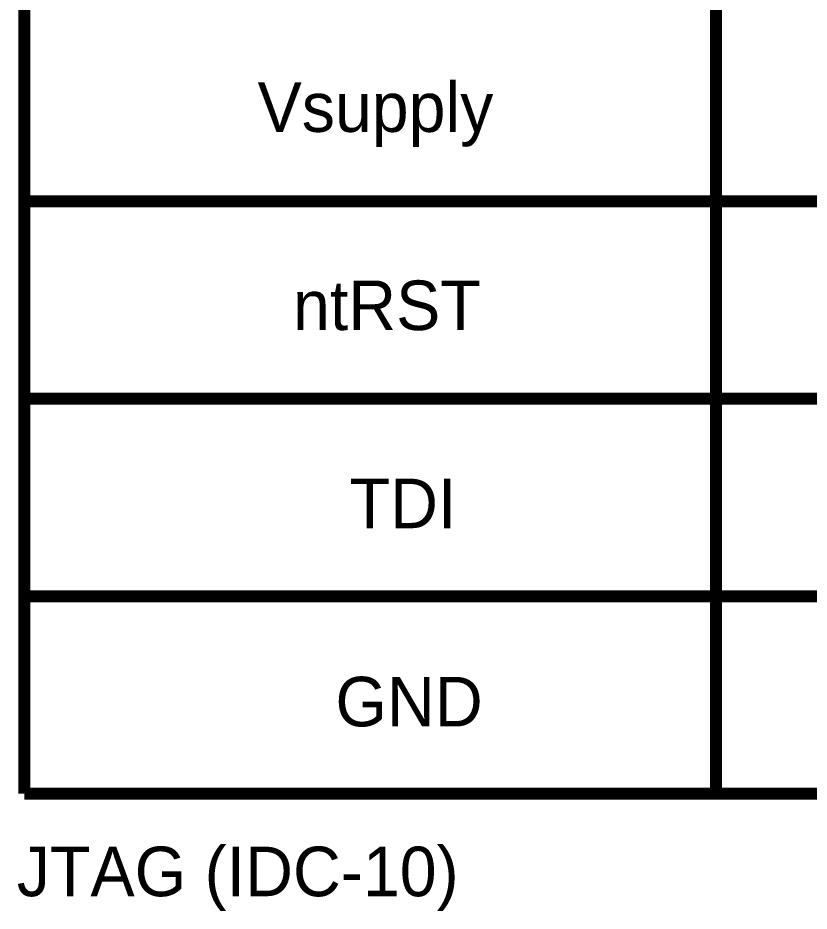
# Model space of a CAD drawing. Header units: inches. Extents: x 0 to 594, y 0 to 420.
# Drawn here: x 257.34 to 277.36, y 337.02 to 359.64 of the extents above; entities that cross this region are included whole.
import ezdxf

# ---------------------------------------------------------------- set-up
doc = ezdxf.new("R2010")
doc.units = ezdxf.units.IN
doc.layers.add('Sheet', color=255, linetype='Continuous')

msp = doc.modelspace()

# ---------------------------------------------------------------- linework, layer by layer
at = {"layer": 'Sheet'}
for points in [[(257.501, 339.996, 0.3, 0.3, 0), (257.501, 394.993, 0.3, 0.3, 0)], [(275.005, 394.993, 0.3, 0.3, 0), (275.005, 339.996, 0.3, 0.3, 0)], [(282.508, 354.991, 0.3, 0.3, 0), (257.501, 354.991, 0.3, 0.3, 0)], [(282.508, 349.996, 0.3, 0.3, 0), (257.501, 349.996, 0.3, 0.3, 0)], [(282.508, 344.99, 0.3, 0.3, 0), (257.501, 344.99, 0.3, 0.3, 0)], [(282.508, 339.996, 0.3, 0.3, 0), (257.501, 339.996, 0.3, 0.3, 0)]]:
    msp.add_lwpolyline(points, format="xyseb", dxfattribs=at)

# ---------------------------------------------------------------- texts
for s, height, p in [('Vsupply', 1.2543, (263.403, 356.749)), ('ntRST', 1.2543, (264.299, 351.732)), ('TDI', 1.2543, (265.732, 346.715)), ('GND', 1.2543, (265.374, 341.698)), ('JTAG (IDC-10)', 1.25427, (257.31, 337.398))]:
    msp.add_text(s, height=height, dxfattribs=at).set_placement(p)

doc.saveas('drawing.dxf')
